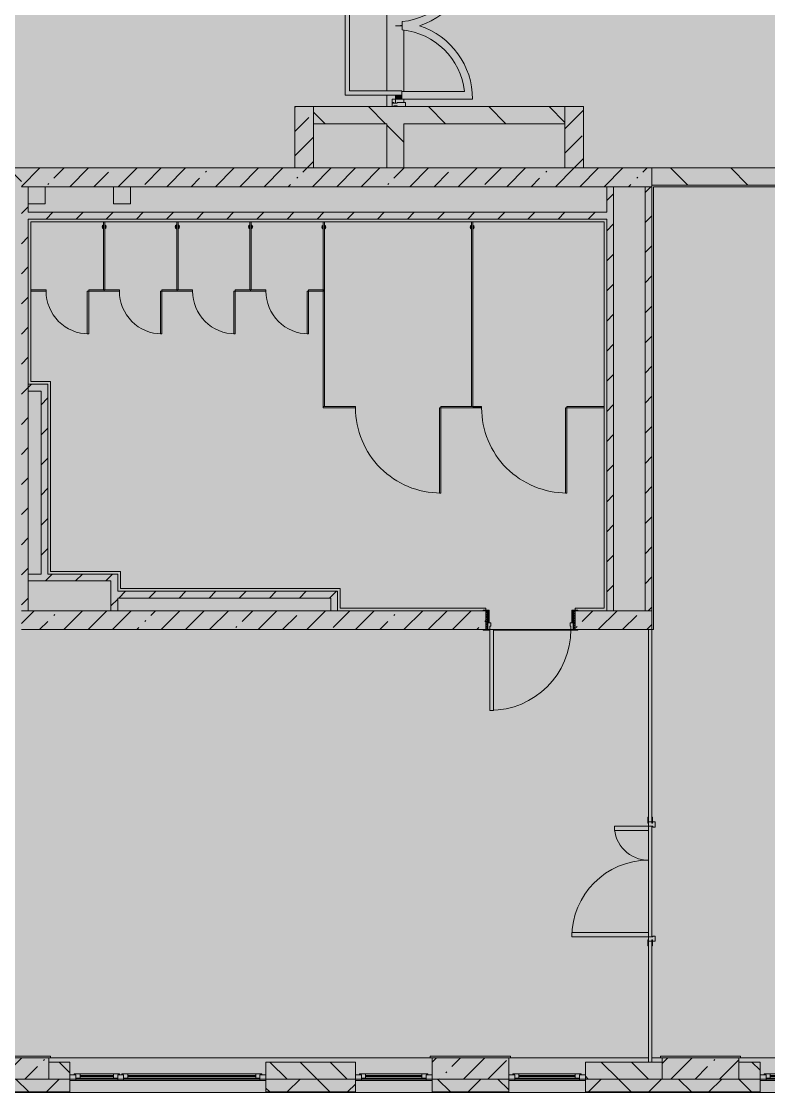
# Model space of a CAD drawing. Header units: millimetres. Extents: x 81382 to 274764, y -8553 to 29000.
# Drawn here: x 241964 to 250734, y -258 to 12321 of the extents above; entities that cross this region are included whole.
import ezdxf

# ---------------------------------------------------------------- set-up
doc = ezdxf.new("R2010")
doc.units = ezdxf.units.MM
doc.layers.add('A-DETL-GENF-3', color=7, linetype='Continuous', lineweight=9, true_color=0xc0c0c0, transparency=0.4)
for name, color, linetype, lineweight, true_color in [('A-DETL-GENF-5', 7, 'Continuous', 5, 0xe2e2e2), ('A-DETL-GENF-6', 7, 'Continuous', 5, 0xb7b7b7), ('A-DOOR-3', 7, 'Continuous', 5, 0xb7b7b7), ('A-DOOR-4', 7, 'Continuous', 5, 0xe2e2e2), ('A-DOOR-5', 7, 'Continuous', 5, 0xaaaaaa), ('A-DOOR-7', 7, 'Continuous', 5, 0x737373), ('A-DOOR-FRAM-2', 7, 'Continuous', 5, 0xe2e2e2), ('A-DOOR-FRAM-3', 7, 'Continuous', 5, 0xb7b7b7), ('A-DOOR-FRAM-4', 7, 'Continuous', 5, 0xaaaaaa), ('A-FLOR-1', 7, 'Continuous', 5, 0xb7b7b7), ('A-GENM-4', 7, 'Continuous', 5, 0x737373), ('A-GENM-5', 7, 'Continuous', 5, 0xe2ddcd), ('A-GLAZ-2', 7, 'Continuous', 5, 0x737373), ('A-GLAZ-CWMG-3', 7, 'Continuous', 5, 0x737373), ('A-WALL-3', 7, 'Continuous', 5, 0x737373), ('A-WALL-4', 7, 'Continuous', 9, 0x737373), ('I-WALL-3', 7, 'Continuous', 5, 0x737373), ('S-COLS-2', 7, 'Continuous', 5, 0x737373)]:
    doc.layers.add(name, color=color, linetype=linetype, lineweight=lineweight, true_color=true_color)
for name, color, linetype, lineweight in [('A-WALL-2', 7, 'Continuous', 5), ('I-WALL-2', 7, 'Continuous', 5), ('S-COLS-1', 7, 'Continuous', 5)]:
    doc.layers.add(name, color=color, linetype=linetype, lineweight=lineweight)
pattern_1 = [(45, (147753.76, 0), (-176.7767, 176.7767), [])]
pattern_2 = [(45, (147753.76, 0), (-285.1231, 285.1231), []), (45, (148038.9, 0), (-285.1231, 285.1231), [504.031, -100.806, 16.764, -84.042])]
pattern_3 = [(135, (147753.76, 0), (-353.5534, -353.5534), [])]

# ---------------------------------------------------------------- blocks, each defined once
blk = doc.blocks.new('BSC_Колонна _Прямоугольная - 250х900-23282983-3_9_3_птичка')
at = {"layer": 'S-COLS-1'}
h = blk.add_hatch(dxfattribs=at)
h.set_pattern_fill('FP_114', color=256, style=0, pattern_type=2)
h.set_pattern_definition([(45, (-99480, -25), (-285.1231, 285.1231), []), (45, (-99194.88, -25), (-285.1231, 285.1231), [504.031, -100.806, 16.764, -84.042])])
h.paths.add_polyline_path([(450, -125), (450, 125), (-450, 125), (-450, -125), (270, -125)])
at = {"layer": 'S-COLS-2'}
for p, q in [((450, 125), (-450, 125)), ((-450, 125), (-450, -125)), ((450, -125), (450, 125)), ((-450, -125), (450, -125))]:
    blk.add_line(p, q, dxfattribs=at)
blk = doc.blocks.new('110_Дверь_СКБ_1Ст_Внутренняя1 - Д-7а_л__950x2100h_Туалет-V232-3_9_3_птичка')
at = {"layer": 'A-DOOR-4'}
h = blk.add_hatch(color=256, dxfattribs=at)
h.paths.add_polyline_path([(487.5, 110), (487.5, 70), (477.5, 70), (477.5, 30), (512.5, 30), (512.5, 110)])
h.paths.add_polyline_path([(-462.5, 110), (-487.5, 110), (-487.5, 30), (-452.5, 30), (-452.5, 70), (-462.5, 70)])
at = {"layer": 'A-DOOR-5'}
h = blk.add_hatch(dxfattribs=at)
h.set_pattern_fill('FP_12', color=256, style=0, pattern_type=2)
h.set_pattern_definition([(135, (1776.41, 174.685), (-14.14214, -14.14214), []), (225, (1776.41, 174.685), (14.14214, -14.14214), [])])
h.paths.add_polyline_path([(537.5, 110), (512.5, 110), (512.5, -110), (537.5, -110)])
at = {"layer": 'A-DOOR-FRAM-2'}
for points in [[(447.5, 1060), (447.5, 110), (487.5, 110), (487.5, 1060)], [(-542.5, 118), (-542.5, 110), (-472.5, 110), (-472.5, 118)], [(-472.5, 30), (-487.5, 30), (-487.5, -110), (-472.5, -110)], [(567.5, 118), (497.5, 118), (497.5, 110), (567.5, 110)], [(512.5, 30), (497.5, 30), (497.5, -110), (512.5, -110)], [(-542.5, -110), (-542.5, -118), (-472.5, -118), (-472.5, -110)], [(567.5, -110), (497.5, -110), (497.5, -118), (567.5, -118)]]:
    blk.add_hatch(color=256, dxfattribs=at).paths.add_polyline_path(points)
at = {"layer": 'A-DOOR-FRAM-4'}
h = blk.add_hatch(dxfattribs=at)
h.set_pattern_fill('FP_13', color=256, style=0, pattern_type=2)
h.set_pattern_definition([(45, (-346.384, 174.685), (-14.1421, 14.1421), []), (135, (-346.384, 174.685), (-14.1421, -14.1421), [])])
h.paths.add_polyline_path([(-487.5, 110), (-512.5, 110), (-512.5, -110), (-487.5, -110)])
at = {"layer": 'A-DOOR-3'}
for p, q in [((487.5, 1060), (447.5, 1060)), ((447.5, 1060), (447.5, 110)), ((487.5, 110), (487.5, 1060)), ((447.5, 110), (487.5, 110))]:
    blk.add_line(p, q, dxfattribs=at)
blk.add_arc((487.5, 110), 950, 90, 180, dxfattribs=at)
at = {"layer": 'A-DOOR-FRAM-3'}
for p, q in [((-472.5, 118), (-542.5, 118)), ((-542.5, 118), (-542.5, 110)), ((-542.5, 110), (-472.5, 110)), ((-487.5, 110), (-512.5, 110)), ((-512.5, 110), (-512.5, -110)), ((-462.5, 110), (-487.5, 110)), ((-487.5, 110), (-487.5, 30)), ((-487.5, -110), (-487.5, 110)), ((-472.5, 110), (-487.5, 110)), ((-487.5, 110), (-487.5, 109)), ((-487.5, 109), (-472.5, 109)), ((-487.5, 30), (-452.5, 30)), ((-472.5, 30), (-487.5, 30)), ((-487.5, 30), (-487.5, -110)), ((-472.5, 110), (-472.5, 118)), ((-472.5, 109), (-472.5, 110)), ((-472.5, -110), (-472.5, 30)), ((-462.5, 70), (-462.5, 110)), ((-452.5, 70), (-462.5, 70)), ((-452.5, 30), (-452.5, 70)), ((487.5, 70), (477.5, 70)), ((477.5, 70), (477.5, 30)), ((477.5, 30), (512.5, 30)), ((487.5, 110), (487.5, 70)), ((512.5, 110), (487.5, 110)), ((567.5, 118), (497.5, 118)), ((497.5, 118), (497.5, 110)), ((512.5, 110), (497.5, 110)), ((497.5, 110), (497.5, 109)), ((497.5, 110), (567.5, 110)), ((497.5, 109), (512.5, 109)), ((512.5, 30), (497.5, 30)), ((497.5, 30), (497.5, -110)), ((512.5, 30), (512.5, 110)), ((537.5, 110), (512.5, 110)), ((512.5, 110), (512.5, -110)), ((512.5, 109), (512.5, 110)), ((512.5, -110), (512.5, 30)), ((537.5, -110), (537.5, 110)), ((567.5, 110), (567.5, 118)), ((-472.5, -110), (-542.5, -110)), ((-542.5, -110), (-542.5, -118)), ((-542.5, -118), (-472.5, -118)), ((-512.5, -110), (-487.5, -110)), ((-487.5, -110), (-472.5, -110)), ((-472.5, -118), (-472.5, -110)), ((497.5, -110), (512.5, -110)), ((567.5, -110), (497.5, -110)), ((497.5, -110), (497.5, -118)), ((497.5, -118), (567.5, -118)), ((512.5, -110), (537.5, -110)), ((567.5, -118), (567.5, -110))]:
    blk.add_line(p, q, dxfattribs=at)
blk = doc.blocks.new('BSC_Колонна _Прямоугольная - 250х900-V234-3_9_3_птичка')
at = {"layer": 'S-COLS-1'}
h = blk.add_hatch(dxfattribs=at)
h.set_pattern_fill('FP_116', color=256, style=0, pattern_type=2)
h.set_pattern_definition([(45, (-94080, -25), (-285.1231, 285.1231), []), (45, (-93794.88, -25), (-285.1231, 285.1231), [504.031, -100.806, 16.764, -84.042])])
h.paths.add_polyline_path([(450, -125), (450, 125), (-450, 125), (-450, -125), (77, -125)])
at = {"layer": 'S-COLS-2'}
for p, q in [((450, 125), (-450, 125)), ((-450, 125), (-450, -125)), ((450, -125), (450, 125)), ((-450, -125), (450, -125))]:
    blk.add_line(p, q, dxfattribs=at)
blk = doc.blocks.new('BSC_Колонна _Прямоугольная - 250х900-V235-3_9_3_птичка')
at = {"layer": 'S-COLS-1'}
h = blk.add_hatch(dxfattribs=at)
h.set_pattern_fill('FP_117', color=256, style=0, pattern_type=2)
h.set_pattern_definition([(45, (-102180, -25), (-285.1231, 285.1231), []), (45, (-101894.88, -25), (-285.1231, 285.1231), [504.031, -100.806, 16.764, -84.042])])
h.paths.add_polyline_path([(450, -125), (450, 125), (-450, 125), (-450, -125), (367, -125)])
at = {"layer": 'S-COLS-2'}
for p, q in [((450, 125), (-450, 125)), ((-450, 125), (-450, -125)), ((450, -125), (450, 125)), ((-450, -125), (450, -125))]:
    blk.add_line(p, q, dxfattribs=at)
blk = doc.blocks.new('120_Окно_СКБ_2Ст_Фрамуга сверху - 120_Окно_СКБ_2Ст_2300х2500_h_ ДОО-19727959-3_9_3_птичка')
at = {"layer": 'A-GLAZ-2'}
for p, q in [((-1150, -127), (-1150, -57)), ((-1150, -57), (-1080, -57)), ((1150, -57), (-1150, -57)), ((-1080, -57), (-1080, -127)), ((-1080, -57), (1080, -57)), ((520, -87), (-1080, -87)), ((-1080, -87), (-1080, -127)), ((-1030, -137), (-1030, -87)), ((-1030, -107), (470, -107)), ((470, -117), (-1030, -117)), ((470, -137), (470, -87)), ((520, -127), (520, -57)), ((520, -57), (590, -57)), ((520, -127), (520, -87)), ((590, -57), (590, -127)), ((1080, -87), (590, -87)), ((590, -87), (590, -127)), ((640, -137), (640, -87)), ((640, -107), (1030, -107)), ((1030, -117), (640, -117)), ((1030, -137), (1030, -87)), ((1080, -127), (1080, -57)), ((1080, -57), (1150, -57)), ((1080, -127), (1080, -87)), ((1150, -57), (1150, -127)), ((-1080, -127), (-1150, -127)), ((-1150, -127), (-1100, -127)), ((-1080, -127), (-1100, -127)), ((-1100, -127), (-1100, -137)), ((-1100, -137), (540, -137)), ((540, -137), (-1100, -137)), ((590, -127), (520, -127)), ((540, -127), (520, -127)), ((540, -127), (570, -127)), ((540, -127), (570, -127)), ((540, -137), (540, -127)), ((590, -127), (570, -127)), ((570, -127), (570, -137)), ((570, -137), (1100, -137)), ((1100, -137), (570, -137)), ((1150, -127), (1080, -127)), ((1100, -127), (1080, -127)), ((1100, -127), (1150, -127)), ((1100, -137), (1100, -127))]:
    blk.add_line(p, q, dxfattribs=at)
blk = doc.blocks.new('120_Окно_СКБ_1Ст - 120_Окно_СКБ_1Ст 900х2500_h_ с форточкой-V237-3_9_3_птичка')
at = {"layer": 'A-GLAZ-2'}
for p, q in [((-450, -127), (-450, -57)), ((-450, -57), (-380, -57)), ((450, -57), (-450, -57)), ((-380, -57), (-380, -127)), ((380, -87), (-380, -87)), ((-380, -87), (-380, -127)), ((-330, -137), (-330, -87)), ((-330, -107), (330, -107)), ((330, -117), (-330, -117)), ((330, -137), (330, -87)), ((380, -127), (380, -57)), ((380, -57), (450, -57)), ((380, -127), (380, -87)), ((450, -57), (450, -127)), ((-380, -127), (-450, -127)), ((-450, -127), (-400, -127)), ((-380, -127), (-400, -127)), ((-400, -127), (-400, -137)), ((-400, -137), (400, -137)), ((400, -137), (-400, -137)), ((450, -127), (380, -127)), ((400, -127), (380, -127)), ((400, -127), (450, -127)), ((400, -137), (400, -127))]:
    blk.add_line(p, q, dxfattribs=at)
blk = doc.blocks.new('120_Окно_СКБ_1Ст - 120_Окно_СКБ_1Ст 900х2500_h_ с форточкой-22876038-3_9_3_птичка')
at = {"layer": 'A-GLAZ-2'}
for p, q in [((-450, -127), (-450, -57)), ((-450, -57), (-380, -57)), ((450, -57), (-450, -57)), ((-380, -57), (-380, -127)), ((380, -87), (-380, -87)), ((-380, -87), (-380, -127)), ((-330, -137), (-330, -87)), ((-330, -107), (330, -107)), ((330, -117), (-330, -117)), ((330, -137), (330, -87)), ((380, -127), (380, -57)), ((380, -57), (450, -57)), ((380, -127), (380, -87)), ((450, -57), (450, -127)), ((-380, -127), (-450, -127)), ((-450, -127), (-400, -127)), ((-380, -127), (-400, -127)), ((-400, -127), (-400, -137)), ((-400, -137), (400, -137)), ((400, -137), (-400, -137)), ((450, -127), (380, -127)), ((400, -127), (380, -127)), ((400, -127), (450, -127)), ((400, -137), (400, -127))]:
    blk.add_line(p, q, dxfattribs=at)
blk = doc.blocks.new('131_Сантехническая перегородка 7 - СП-1-V342-3_9_3_птичка')
at = {"layer": 'A-GENM-5'}
blk.add_hatch(color=256, dxfattribs=at).paths.add_polyline_path([(2166, 8), (-4, 8), (-4, -8), (2166, -8)])
at = {"layer": 'A-GENM-4'}
for p, q in [((2166, 8), (-4, 8)), ((-4, 8), (-4, -8)), ((2166, -8), (2166, 8)), ((-4, -8), (2166, -8))]:
    blk.add_line(p, q, dxfattribs=at)
at = {"layer": 'A-GENM-4', "flags": 128}
for points in [[(71, 8), (71, 9), (71, 9), (70, 9), (70, 10), (70, 10), (69, 11), (69, 11), (68, 12), (68, 12), (67, 12), (67, 13), (66, 13), (66, 13), (65, 14), (65, 14), (64, 14), (64, 14), (63, 14), (62, 15), (62, 15), (61, 15), (61, 15), (60, 15), (59, 15), (59, 15), (58, 15), (58, 15), (57, 15), (56, 15), (56, 15), (55, 15), (55, 15), (54, 14), (54, 14), (53, 14), (52, 14), (52, 13), (51, 13), (51, 13), (50, 13), (50, 12), (49, 12), (49, 11), (48, 11), (48, 11), (48, 10), (47, 10), (47, 9), (46, 9), (46, 8), (46, 8)], [(46, -8), (46, -9), (47, -9), (47, -9), (47, -10), (48, -10), (48, -11), (49, -11), (49, -12), (50, -12), (50, -12), (51, -13), (51, -13), (52, -13), (52, -14), (53, -14), (53, -14), (54, -14), (54, -14), (55, -15), (56, -15), (56, -15), (57, -15), (57, -15), (58, -15), (59, -15), (59, -15), (60, -15), (60, -15), (61, -15), (62, -15), (62, -15), (63, -15), (63, -14), (64, -14), (64, -14), (65, -14), (66, -13), (66, -13), (67, -13), (67, -13), (68, -12), (68, -12), (69, -11), (69, -11), (69, -11), (70, -10), (70, -10), (71, -9), (71, -9), (71, -8), (71, -8)]]:
    blk.add_lwpolyline(points, dxfattribs=at)
at = {"layer": 'A-GENM-4'}
for radius, start, end in [(24.6, 19.9113, 160.0887), (17.6, 45, 135), (17.6, 45, 135), (15.1, 45, 135), (24.6, 199.9113, 340.0887), (17.6, 225, 315), (17.6, 225, 315), (15.1, 225, 315)]:
    blk.add_arc((59, 0), radius, start, end, dxfattribs=at)
blk = doc.blocks.new('131_Сантехническая перегородка 6 - СП-1-V343-3_9_3_птичка')
at = {"layer": 'A-GENM-5'}
blk.add_hatch(color=256, dxfattribs=at).paths.add_polyline_path([(800, 8), (0, 8), (0, -8), (800, -8)])
at = {"layer": 'A-GENM-4'}
for p, q in [((800, 8), (0, 8)), ((0, 8), (0, -8)), ((800, -8), (800, 8)), ((0, -8), (800, -8))]:
    blk.add_line(p, q, dxfattribs=at)
at = {"layer": 'A-GENM-4', "flags": 128}
for points in [[(71, 8), (71, 9), (71, 9), (70, 9), (70, 10), (70, 10), (69, 11), (69, 11), (68, 12), (68, 12), (67, 12), (67, 13), (66, 13), (66, 13), (65, 14), (65, 14), (64, 14), (64, 14), (63, 14), (62, 15), (62, 15), (61, 15), (61, 15), (60, 15), (59, 15), (59, 15), (58, 15), (58, 15), (57, 15), (56, 15), (56, 15), (55, 15), (55, 15), (54, 14), (54, 14), (53, 14), (52, 14), (52, 13), (51, 13), (51, 13), (50, 13), (50, 12), (49, 12), (49, 11), (48, 11), (48, 11), (48, 10), (47, 10), (47, 9), (46, 9), (46, 8), (46, 8)], [(46, -8), (46, -9), (47, -9), (47, -9), (47, -10), (48, -10), (48, -11), (49, -11), (49, -12), (50, -12), (50, -12), (51, -13), (51, -13), (52, -13), (52, -14), (53, -14), (53, -14), (54, -14), (54, -14), (55, -15), (56, -15), (56, -15), (57, -15), (57, -15), (58, -15), (59, -15), (59, -15), (60, -15), (60, -15), (61, -15), (62, -15), (62, -15), (63, -15), (63, -14), (64, -14), (64, -14), (65, -14), (66, -13), (66, -13), (67, -13), (67, -13), (68, -12), (68, -12), (69, -11), (69, -11), (69, -11), (70, -10), (70, -10), (71, -9), (71, -9), (71, -8), (71, -8)]]:
    blk.add_lwpolyline(points, dxfattribs=at)
at = {"layer": 'A-GENM-4'}
for radius, start, end in [(24.6, 19.9113, 160.0887), (17.6, 45, 135), (17.6, 45, 135), (15.1, 45, 135), (24.6, 199.9113, 340.0887), (17.6, 225, 315), (17.6, 225, 315), (15.1, 225, 315)]:
    blk.add_arc((59, 0), radius, start, end, dxfattribs=at)
blk = doc.blocks.new('131_Сантехническая перегородка_Дверь МГН - СД-1-V344-3_9_3_птичка')
at = {"layer": 'A-GENM-5'}
for points in [[(-370, 8), (-370, -8), (10, -8), (10, 8)], [(1010, 8), (1010, -8), (1390, -8), (1390, 8), (1256, 8)]]:
    blk.add_hatch(color=256, dxfattribs=at).paths.add_polyline_path(points)
at = {"layer": 'A-DOOR-7'}
for p, q in [((10, 1008), (26, 1008)), ((10, 8), (10, 1008)), ((26, 8), (26, 1008)), ((10, 8), (26, 8))]:
    blk.add_line(p, q, dxfattribs=at)
blk.add_arc((10, 8), 1000, 360, 90, dxfattribs=at)
at = {"layer": 'A-GENM-4'}
for p, q in [((10, 8), (-370, 8)), ((-370, 8), (-370, -8)), ((10, -8), (10, 8)), ((1390, 8), (1010, 8)), ((1010, 8), (1010, -8)), ((1390, -8), (1390, 8)), ((-370, -8), (10, -8)), ((1010, -8), (1390, -8))]:
    blk.add_line(p, q, dxfattribs=at)
blk = doc.blocks.new('131_Сантехническая перегородка_Дверь 5 - СД-1-V345-3_9_3_птичка')
at = {"layer": 'A-GENM-5'}
for points in [[(70, 8), (70, -8), (250, -8), (250, 8)], [(750, 8), (750, -8), (930, -8), (930, 8)]]:
    blk.add_hatch(color=256, dxfattribs=at).paths.add_polyline_path(points)
at = {"layer": 'A-DOOR-7'}
for p, q in [((266, 508), (250, 508)), ((250, 8), (250, 508)), ((266, 8), (266, 508)), ((266, 8), (250, 8))]:
    blk.add_line(p, q, dxfattribs=at)
blk.add_arc((250, 8), 500, 360, 90, dxfattribs=at)
at = {"layer": 'A-GENM-4'}
for p, q in [((250, 8), (70, 8)), ((70, 8), (70, -8)), ((250, -8), (250, 8)), ((930, 8), (750, 8)), ((750, 8), (750, -8)), ((930, -8), (930, 8)), ((70, -8), (250, -8)), ((750, -8), (930, -8))]:
    blk.add_line(p, q, dxfattribs=at)
blk = doc.blocks.new('131_Сантехническая перегородка_Дверь МГН 2 - СД-1-V346-3_9_3_птичка')
at = {"layer": 'A-GENM-5'}
for points in [[(-430, 8), (-430, -8), (10, -8), (10, 8)], [(1010, 8), (1010, -8), (1110, -8), (1110, 8)]]:
    blk.add_hatch(color=256, dxfattribs=at).paths.add_polyline_path(points)
at = {"layer": 'A-DOOR-7'}
for p, q in [((10, 1008), (26, 1008)), ((10, 8), (10, 1008)), ((26, 8), (26, 1008)), ((10, 8), (26, 8))]:
    blk.add_line(p, q, dxfattribs=at)
blk.add_arc((10, 8), 1000, 360, 90, dxfattribs=at)
at = {"layer": 'A-GENM-4'}
for p, q in [((10, 8), (-430, 8)), ((-430, 8), (-430, -8)), ((10, -8), (10, 8)), ((1110, 8), (1010, 8)), ((1010, 8), (1010, -8)), ((1110, -8), (1110, 8)), ((-430, -8), (10, -8)), ((1010, -8), (1110, -8))]:
    blk.add_line(p, q, dxfattribs=at)
blk = doc.blocks.new('Дверь_Витражная_остекление_ - ВВ-7 остекление-32356329-3_9_3_птичка')
at = {"layer": 'A-DETL-GENF-5'}
blk.add_hatch(color=256, dxfattribs=at).paths.add_polyline_path([(-860, -20), (-860, -96), (-815, -96), (-815, -20)])
h = blk.add_hatch(color=256, dxfattribs=at)
h.paths.add_polyline_path([(865, -100), (900, -100), (900, -40), (910, -40), (910, -20), (865, -20), (865, -40)])
h.paths.add_polyline_path([(900, -880), (910, -880), (910, -140), (900, -140), (900, -833)])
at = {"layer": 'A-DETL-GENF-6'}
for p, q in [((-815, -20), (-860, -20)), ((-860, -96), (-860, -20)), ((-815, -20), (-860, -20)), ((-860, -20), (-860, -96)), ((865, -100), (865, -20)), ((865, -20), (865, -100)), ((910, -880), (910, -140)), ((910, -880), (910, -140)), ((910, -800), (900, -800)), ((910, -880), (900, -880)), ((900, -880), (910, -880))]:
    blk.add_line(p, q, dxfattribs=at)
at = {"layer": 'A-DOOR-3'}
for p, q in [((-910, 20), (-860, 20)), ((-910, -20), (-910, 20)), ((-860, 20), (-860, -20)), ((860, 20), (910, 20)), ((860, -20), (860, 20)), ((910, 20), (910, -20)), ((-860, -20), (-910, -20)), ((-860, -96), (-860, -20)), ((910, -20), (860, -20))]:
    blk.add_line(p, q, dxfattribs=at)
for centre, start, end in [((-860, -20), 354.5815, 0), ((860, -20), 180, 185.4185)]:
    blk.add_arc(centre, 860, start, end, dxfattribs=at)
blk = doc.blocks.new('Прямоугольный импост - Импост структурный с накладкой - 160мм Темный-32310142-3_9_3_птичка')
at = {"layer": 'A-GLAZ-CWMG-3'}
for p, q in [((-50, 0), (-50, 17)), ((-50, 17), (0, 17)), ((-40, 0), (-50, 0)), ((-40, -40), (-40, 0)), ((0, 0), (-10, 0)), ((-10, 0), (-10, -40)), ((0, 17), (0, 0)), ((-50, -140), (-50, -40)), ((-50, -40), (-40, -40)), ((-10, -40), (0, -40)), ((0, -40), (0, -140)), ((0, -140), (-50, -140))]:
    blk.add_line(p, q, dxfattribs=at)
blk = doc.blocks.new('110_Дверь_СКБ_2Ст - Д-5_п__в составе перегородки _не входит в спец__-V356-3_9_3_птичка')
at = {"layer": 'A-DOOR-4'}
h = blk.add_hatch(color=256, dxfattribs=at)
h.paths.add_polyline_path([(712, -20), (712, 60), (652, 60), (652, 30), (662, 25), (662, -20)])
h.paths.add_polyline_path([(-628, 30), (-628, 60), (-688, 60), (-688, -20), (-638, -20), (-638, 30)])
for points in [[(-588, -420), (-588, -20), (-638, -20), (-638, -420)], [(662, -20), (612, -20), (612, -920), (662, -920)]]:
    blk.add_hatch(color=256, dxfattribs=at).paths.add_polyline_path(points)
at = {"layer": 'A-DOOR-FRAM-2'}
for points in [[(-673, 28), (-743, 25), (-743, 20), (-673, 25)], [(767, 28), (697, 25), (697, 20), (767, 25)], [(-673, -20), (-743, -20), (-743, -28), (-673, -28)], [(767, -20), (697, -20), (697, -28), (767, -28)]]:
    blk.add_hatch(color=256, dxfattribs=at).paths.add_polyline_path(points)
at = {"layer": 'A-DOOR-3'}
for p, q in [((-638, -20), (-588, -20)), ((-638, -420), (-638, -20)), ((-588, -20), (-588, -420)), ((612, -20), (662, -20)), ((612, -920), (612, -20)), ((662, -20), (662, -920)), ((-588, -420), (-638, -420)), ((662, -920), (612, -920))]:
    blk.add_line(p, q, dxfattribs=at)
for centre, radius, start, end in [((-638, -20), 400, 270, 0), ((662, -20), 900, 180, 270)]:
    blk.add_arc(centre, radius, start, end, dxfattribs=at)
at = {"layer": 'A-DOOR-FRAM-3'}
for p, q in [((-743, 28), (-673, 28)), ((-743, 20), (-743, 28)), ((-673, 20), (-743, 20)), ((-688, 60), (-628, 60)), ((-688, -20), (-688, 60)), ((-688, 20), (-673, 20)), ((-688, 19), (-688, 20)), ((-673, 19), (-688, 19)), ((-673, 28), (-673, 20)), ((-673, 20), (-673, 19)), ((-638, 30), (-638, -20)), ((-628, 30), (-638, 30)), ((-628, 60), (-628, 30)), ((652, 60), (712, 60)), ((652, 30), (652, 60)), ((662, 30), (652, 30)), ((662, -20), (662, 30)), ((697, 20), (697, 28)), ((697, 28), (767, 28)), ((697, 19), (697, 20)), ((697, 20), (712, 20)), ((767, 20), (697, 20)), ((712, 19), (697, 19)), ((712, 60), (712, -20)), ((712, 20), (712, 19)), ((767, 28), (767, 20)), ((-743, -20), (-673, -20)), ((-743, -28), (-743, -20)), ((-673, -28), (-743, -28)), ((-638, -20), (-688, -20)), ((-673, -20), (-673, -28)), ((712, -20), (662, -20)), ((697, -28), (697, -20)), ((697, -20), (767, -20)), ((767, -28), (697, -28)), ((767, -20), (767, -28))]:
    blk.add_line(p, q, dxfattribs=at)

msp = doc.modelspace()

# ---------------------------------------------------------------- hatches: boundary and pattern name
at = {"layer": 'A-DETL-GENF-3'}
msp.add_hatch(color=256, dxfattribs=at).paths.add_polyline_path([(272986.8, -258), (272986.8, 21479), (241086.8, 21479), (241086.8, 27379), (232323.8, 27379), (232323.8, 10208.3), (236963.8, 10208.3), (236963.8, -258), (271741.3, -258)])
at = {"layer": 'A-WALL-2'}
h = msp.add_hatch(dxfattribs=at)
h.set_pattern_fill('FP_91', color=256, style=0, pattern_type=2)
h.set_pattern_definition([(135, (147753.76, 0), (-176.7767, -176.7767), [])])
h.paths.add_polyline_path([(269183.8, -100), (269183.8, 100), (268883.8, 100), (268883.8, -100), (268944.7, -100)])
h.paths.add_polyline_path([(258483.8, -100), (259383.8, -100), (259383.8, 100), (258483.8, 100)])
h.paths.add_polyline_path([(261183.8, -100), (261433.8, -100), (261433.8, 100), (261183.8, 100)])
h.paths.add_polyline_path([(267083.8, -100), (267080.3, 100), (266583.8, 100), (266583.8, -100), (267080.3, -100)])
h.paths.add_polyline_path([(256683.8, -100), (257583.8, -100), (257583.8, 100), (256683.8, 100)])
h.paths.add_polyline_path([(263733.8, -100), (264783.8, -100), (264783.8, 100), (263733.8, 100)])
h.paths.add_polyline_path([(242376.9, -100), (242533.8, -100), (242533.8, 100), (242283.8, 100), (242283.8, -100)])
h.paths.add_polyline_path([(248583.8, -100), (249483.8, -100), (249483.8, 100), (248583.8, 100)])
h.paths.add_polyline_path([(245883.8, -100), (245883.8, 100), (244833.8, 100), (244833.8, -100), (245639.6, -100)])
h.paths.add_polyline_path([(250633.8, -100), (250633.8, 100), (250383.8, 100), (250383.8, -100)])
h.paths.add_polyline_path([(252933.8, -100), (253983.8, -100), (253983.8, 100), (252933.8, 100)])
h.paths.add_polyline_path([(240046.4, -100), (240483.8, -100), (240483.8, 100), (239683.8, 100), (239683.8, -100)])
h = msp.add_hatch(dxfattribs=at)
h.set_pattern_fill('FP_93', color=256, style=0, pattern_type=2)
h.set_pattern_definition([(45, (147753.76, 0), (-353.5534, 353.5534), []), (135, (147753.76, 0), (-353.5534, -353.5534), [])])
h.paths.add_polyline_path([(267983.8, -250), (269183.8, -250), (269183.8, -100), (267983.8, -100)])
h.paths.add_polyline_path([(271741.3, -250), (272833.8, -250), (272833.8, -100), (271483.8, -100), (271483.8, -250)])
h.paths.add_polyline_path([(254961.7, -250), (255783.8, -250), (255783.8, -100), (254883.8, -100), (254883.8, -250)])
h.paths.add_polyline_path([(259383.8, -250), (259383.8, -100), (258483.8, -100), (258483.8, -250), (258690.5, -250)])
h.paths.add_polyline_path([(260554.9, -250), (261433.8, -250), (261433.8, -100), (260283.8, -100), (260283.8, -250)])
h.paths.add_polyline_path([(257583.8, -250), (257583.8, -100), (256683.8, -100), (256683.8, -250), (257292.2, -250)])
h.paths.add_polyline_path([(263733.8, -250), (264783.8, -250), (264783.8, -100), (263733.8, -100)])
h.paths.add_polyline_path([(267083.8, -250), (267080.3, -100), (265683.8, -100), (265683.8, -250), (267080.3, -250)])
h.paths.add_polyline_path([(246783.8, -250), (247683.8, -250), (247683.8, -100), (246783.8, -100)])
h.paths.add_polyline_path([(253983.8, -250), (253983.8, -100), (252933.8, -100), (252933.8, -250), (253097.3, -250)])
h.paths.add_polyline_path([(245639.6, -250), (245883.8, -250), (245883.8, -100), (244833.8, -100), (244833.8, -250)])
h.paths.add_polyline_path([(250633.8, -250), (250633.8, -100), (248583.8, -100), (248583.8, -250), (250300.7, -250)])
h.paths.add_polyline_path([(241910.8, -250), (242533.8, -250), (242533.8, -100), (241383.8, -100), (241383.8, -250)])
h.paths.add_polyline_path([(240483.8, -250), (240483.8, -100), (239683.8, -100), (239683.8, -250), (240046.4, -250)])
h.paths.add_polyline_path([(238648.1, -250), (238783.8, -250), (238783.8, -100), (236963.8, -100), (236963.8, -250), (238182, -250)])
at = {"layer": 'I-WALL-2'}
h = msp.add_hatch(dxfattribs=at)
h.set_pattern_fill('FP_92', color=256, style=0, pattern_type=2)
h.set_pattern_definition(pattern_3)
h.paths.add_polyline_path([(246253.8, 10600), (246453.8, 10600), (246453.8, 11320), (246253.8, 11320), (246253.8, 11120)])
h.paths.add_polyline_path([(246253.8, 13220), (246453.8, 13220), (246453.8, 13400), (246253.8, 13400)])
h = msp.add_hatch(dxfattribs=at)
h.set_pattern_fill('FP_89', color=256, style=0, pattern_type=2)
h.set_pattern_definition(pattern_2)
h.paths.add_polyline_path([(245392.8, 10600), (245392.8, 11320), (245172.8, 11320), (245172.8, 10600)])
h = msp.add_hatch(dxfattribs=at)
h.set_pattern_fill('FP_92', color=256, style=0, pattern_type=2)
h.set_pattern_definition(pattern_3)
h.paths.add_polyline_path([(246253.8, 11120), (246253.8, 11320), (245392.8, 11320), (245392.8, 11120), (245639.6, 11120)])
h = msp.add_hatch(dxfattribs=at)
h.set_pattern_fill('FP_92', color=256, style=0, pattern_type=2)
h.set_pattern_definition(pattern_3)
h.paths.add_polyline_path([(248342.8, 11120), (248342.8, 11320), (246453.8, 11320), (246453.8, 11120), (247504, 11120)])
h = msp.add_hatch(dxfattribs=at)
h.set_pattern_fill('FP_89', color=256, style=0, pattern_type=2)
h.set_pattern_definition(pattern_2)
h.paths.add_polyline_path([(248562.8, 10600), (248562.8, 11320), (248342.8, 11320), (248342.8, 10600)])
h = msp.add_hatch(dxfattribs=at)
h.set_pattern_fill('FP_92', color=256, style=0, pattern_type=2)
h.set_pattern_definition(pattern_3)
h.paths.add_polyline_path([(249363.8, 10400), (251398.8, 10400), (251398.8, 10600), (249363.8, 10600)])
h.paths.add_polyline_path([(253097.3, 10400), (254883.8, 10400), (254883.8, 10600), (252848.8, 10600), (252848.8, 10400), (252878.8, 10400)])
h.paths.add_polyline_path([(237683.8, 10400), (237738.8, 10400), (237738.8, 10600), (237363.8, 10600), (237363.8, 10400), (237538.8, 10400)])
h.paths.add_polyline_path([(239193.8, 10400), (240263.8, 10400), (240263.8, 10600), (239138.8, 10600), (239138.8, 10400)])
h.paths.add_polyline_path([(241910.8, 10400), (241963.8, 10400), (241963.8, 10600), (241213.8, 10600), (241213.8, 10400), (241243.8, 10400)])
h = msp.add_hatch(dxfattribs=at)
h.set_pattern_fill('FP_89', color=256, style=0, pattern_type=2)
h.set_pattern_definition(pattern_2)
h.paths.add_polyline_path([(249363.8, 10380), (249363.8, 10600), (241963.8, 10600), (241963.8, 10380), (247504, 10380)])
h = msp.add_hatch(dxfattribs=at)
h.set_pattern_fill('FP_94', color=256, style=0, pattern_type=2)
h.set_pattern_definition(pattern_1)
h.paths.add_polyline_path([(242043.8, 5400), (242043.8, 10380), (241963.8, 10380), (241963.8, 5400)])
h = msp.add_hatch(dxfattribs=at)
h.set_pattern_fill('FP_94', color=256, style=0, pattern_type=2)
h.set_pattern_definition(pattern_1)
h.paths.add_polyline_path([(248833.8, 5400), (248913.8, 5400), (248913.8, 10380), (248833.8, 10380), (248833.8, 6593.4)])
h = msp.add_hatch(dxfattribs=at)
h.set_pattern_fill('FP_94', color=256, style=0, pattern_type=2)
h.set_pattern_definition(pattern_1)
h.paths.add_polyline_path([(249283.8, 5400), (249363.8, 5400), (249363.8, 10380), (249283.8, 10380), (249283.8, 6593.4)])
h = msp.add_hatch(dxfattribs=at)
h.set_pattern_fill('FP_94', color=256, style=0, pattern_type=2)
h.set_pattern_definition(pattern_1)
h.paths.add_polyline_path([(248833.8, 10000), (248833.8, 10080), (242043.8, 10080), (242043.8, 10000), (247504, 10000)])
h = msp.add_hatch(dxfattribs=at)
h.set_pattern_fill('FP_94', color=256, style=0, pattern_type=2)
h.set_pattern_definition(pattern_1)
h.paths.add_polyline_path([(242193.8, 7980), (242273.8, 7980), (242273.8, 8060), (242043.8, 8060), (242043.8, 7980)])
h = msp.add_hatch(dxfattribs=at)
h.set_pattern_fill('FP_94', color=256, style=0, pattern_type=2)
h.set_pattern_definition(pattern_1)
h.paths.add_polyline_path([(242273.8, 5830), (242273.8, 7980), (242193.8, 7980), (242193.8, 5830)])
h = msp.add_hatch(dxfattribs=at)
h.set_pattern_fill('FP_94', color=256, style=0, pattern_type=2)
h.set_pattern_definition(pattern_1)
h.paths.add_polyline_path([(241910.8, 6620), (241963.8, 6620), (241963.8, 6700), (241163.8, 6700), (241163.8, 6620), (241193.8, 6620)])
h.paths.add_polyline_path([(240046.4, 6620), (240213.8, 6620), (240213.8, 6700), (239783.8, 6700), (239783.8, 6620)])
h = msp.add_hatch(dxfattribs=at)
h.set_pattern_fill('FP_94', color=256, style=0, pattern_type=2)
h.set_pattern_definition(pattern_1)
h.paths.add_polyline_path([(243013.8, 5750), (243013.8, 5830), (242043.8, 5830), (242043.8, 5750)])
h = msp.add_hatch(dxfattribs=at)
h.set_pattern_fill('FP_94', color=256, style=0, pattern_type=2)
h.set_pattern_definition(pattern_1)
h.paths.add_polyline_path([(243013.8, 5400), (243093.8, 5400), (243093.8, 5830), (243013.8, 5830), (243013.8, 5750)])
h = msp.add_hatch(dxfattribs=at)
h.set_pattern_fill('FP_94', color=256, style=0, pattern_type=2)
h.set_pattern_definition(pattern_1)
h.paths.add_polyline_path([(245593.8, 5550), (245593.8, 5630), (243093.8, 5630), (243093.8, 5550), (243775.2, 5550)])
h = msp.add_hatch(dxfattribs=at)
h.set_pattern_fill('FP_94', color=256, style=0, pattern_type=2)
h.set_pattern_definition(pattern_1)
h.paths.add_polyline_path([(245639.6, 5400), (245673.8, 5400), (245673.8, 5630), (245593.8, 5630), (245593.8, 5400)])
h = msp.add_hatch(dxfattribs=at)
h.set_pattern_fill('FP_89', color=256, style=0, pattern_type=2)
h.set_pattern_definition(pattern_2)
h.paths.add_polyline_path([(249363.8, 5180), (249363.8, 5400), (248463.8, 5400), (248463.8, 5180), (249323.8, 5180)])
h.paths.add_polyline_path([(245639.6, 5180), (247413.8, 5180), (247413.8, 5400), (241963.8, 5400), (241963.8, 5180), (243775.2, 5180)])

# ---------------------------------------------------------------- linework, layer by layer
at = {"layer": 'A-FLOR-1'}
for p, q in [((245763.8, 13130), (245763.8, 11455)), ((245813.8, 11505), (245813.8, 13080)), ((246433.8, 12318.9), (246433.8, 12221.1)), ((245763.8, 11455), (246429.8, 11455)), ((246429.8, 11505), (245813.8, 11505)), ((246429.8, 11410), (246429.8, 11505)), ((247163.8, 11500), (246429.8, 11500)), ((246429.8, 11410), (247258.8, 11410)), ((242243.8, 10380), (242243.8, 10180)), ((243043.8, 10180), (243043.8, 10380)), ((243243.8, 10380), (243243.8, 10180)), ((251398.8, 10380), (249384.8, 10380)), ((249384.8, 10380), (249384.8, 5180)), ((242243.8, 10180), (242043.8, 10180)), ((243243.8, 10180), (243043.8, 10180)), ((245505.3, 9969), (242074.8, 9969)), ((242074.8, 9969), (242074.8, 9168)), ((247245.8, 9969), (245521.3, 9969)), ((248802.8, 9969), (247261.8, 9969)), ((248802.8, 7799), (248802.8, 9969)), ((242074.8, 9152), (242074.8, 8091)), ((242074.8, 8091), (242304.8, 8091)), ((242304.8, 8091), (242304.8, 5861)), ((248802.8, 5431), (248802.8, 7783)), ((242304.8, 5861), (243124.8, 5861)), ((243124.8, 5861), (243124.8, 5661)), ((243124.8, 5661), (245704.8, 5661)), ((245704.8, 5661), (245704.8, 5431)), ((245704.8, 5431), (247414.8, 5431)), ((247414.8, 5431), (247414.8, 5408)), ((248464.8, 5408), (248464.8, 5431)), ((248464.8, 5431), (248802.8, 5431)), ((247414.8, 5171), (247463.8, 5171)), ((248413.8, 5180), (247504, 5180)), ((247504, 5171), (248464.8, 5171)), ((249384.8, 5180), (249368.4, 5180)), ((241363.3, 170), (242303.3, 170)), ((242303.3, 170), (242303.3, 150)), ((246763.3, 150), (246763.3, 170)), ((246763.3, 170), (247703.3, 170)), ((247703.3, 170), (247703.3, 150)), ((249463.8, 150), (249463.8, 170)), ((249463.8, 170), (250403.8, 170)), ((250403.8, 170), (250403.8, 150))]:
    msp.add_line(p, q, dxfattribs=at)
for centre, radius, start, end in [((246353.8, 13130), 905, 288.14412, 2.53324), ((246353.8, 13130), 815, 275.6332, 356.48271), ((246353.8, 11410), 815, 6.34007, 84.3668), ((246353.8, 11410), 905, 360, 71.85588)]:
    msp.add_arc(centre, radius, start, end, dxfattribs=at)
at = {"layer": 'A-WALL-3'}
for p, q in [((242533.8, 100), (242283.8, 100)), ((242533.8, -258), (242533.8, 100)), ((245883.8, 100), (244833.8, 100)), ((244833.8, 100), (244833.8, -258)), ((245883.8, -258), (245883.8, 100)), ((249323.8, 100), (248583.8, 100)), ((248583.8, 100), (248583.8, -258)), ((249483.8, 100), (249363.8, 100)), ((250633.8, 100), (250383.8, 100)), ((250633.8, -258), (250633.8, 100)), ((242533.8, -100), (244833.8, -100)), ((245883.8, -100), (246783.8, -100)), ((246783.8, -100), (246783.8, -258)), ((247683.8, -258), (247683.8, -100)), ((247683.8, -100), (248583.8, -100)), ((250633.8, -100), (252933.8, -100)), ((240483.8, -258), (254883.8, -258))]:
    msp.add_line(p, q, dxfattribs=at)
at = {"layer": 'A-WALL-4'}
for p, q in [((245392.8, 11320), (245392.8, 11120)), ((248342.8, 11120), (248342.8, 11320)), ((246453.8, 10600), (246253.8, 10600)), ((249363.8, 10400), (249363.8, 10600)), ((241963.8, 5400), (242043.8, 5400)), ((248833.8, 5400), (248913.8, 5400)), ((249283.8, 5400), (249363.8, 5400)), ((249363.8, 5180), (249323.8, 5180)), ((249323.8, 100), (249363.8, 100)), ((242283.8, -100), (242533.8, -100)), ((242533.8, -100), (242283.8, -100)), ((244833.8, -100), (245883.8, -100)), ((245883.8, -100), (244833.8, -100)), ((248583.8, -100), (249483.8, -100)), ((249483.8, -100), (248583.8, -100)), ((250383.8, -100), (250633.8, -100)), ((250633.8, -100), (250383.8, -100)), ((241383.8, -250), (242533.8, -250)), ((244833.8, -250), (245883.8, -250)), ((246783.8, -250), (247683.8, -250)), ((248583.8, -250), (250633.8, -250)), ((241383.8, -253), (242533.8, -253)), ((244833.8, -253), (245883.8, -253)), ((246783.8, -253), (247683.8, -253)), ((248583.8, -253), (250633.8, -253))]:
    msp.add_line(p, q, dxfattribs=at)
at = {"layer": 'I-WALL-3'}
for p, q in [((246253.8, 11505), (246253.8, 13080)), ((246453.8, 12217.8), (246453.8, 11500)), ((246253.8, 11320), (246253.8, 11455)), ((246453.8, 11410), (246453.8, 11370)), ((248562.8, 11320), (245172.8, 11320)), ((245172.8, 11320), (245172.8, 10600)), ((248562.8, 10600), (248562.8, 11320)), ((245392.8, 11120), (246253.8, 11120)), ((245392.8, 10600), (245392.8, 11120)), ((246253.8, 11120), (246253.8, 10600)), ((246453.8, 10600), (246453.8, 11120)), ((246453.8, 11120), (248342.8, 11120)), ((248342.8, 11120), (248342.8, 10600)), ((246253.8, 10600), (241243.8, 10600)), ((251368.8, 10600), (246453.8, 10600)), ((241963.8, 10380), (249363.8, 10380)), ((242043.8, 10080), (242043.8, 10380)), ((248833.8, 10380), (248833.8, 10080)), ((248913.8, 5400), (248913.8, 10380)), ((249283.8, 10380), (249283.8, 5400)), ((249363.8, 2975), (249363.8, 10400)), ((249363.8, 10400), (251368.8, 10400)), ((248833.8, 10080), (242043.8, 10080)), ((242043.8, 5400), (242043.8, 10000)), ((242043.8, 10000), (248833.8, 10000)), ((248833.8, 10000), (248833.8, 5400)), ((242273.8, 8060), (242043.8, 8060)), ((242273.8, 5830), (242273.8, 8060)), ((242043.8, 7980), (242193.8, 7980)), ((242193.8, 7980), (242193.8, 5830)), ((242193.8, 5830), (242043.8, 5830)), ((243093.8, 5830), (242273.8, 5830)), ((243093.8, 5630), (243093.8, 5830)), ((242043.8, 5750), (243013.8, 5750)), ((243013.8, 5750), (243013.8, 5400)), ((245673.8, 5630), (243093.8, 5630)), ((243093.8, 5550), (245593.8, 5550)), ((243093.8, 5400), (243093.8, 5550)), ((245593.8, 5550), (245593.8, 5400)), ((245673.8, 5400), (245673.8, 5630)), ((247383.8, 5400), (242043.8, 5400)), ((248833.8, 5400), (248493.8, 5400)), ((249283.8, 5400), (248913.8, 5400)), ((241963.8, 5180), (247383.8, 5180)), ((248493.8, 5180), (249323.8, 5180)), ((249323.8, 5180), (249323.8, 2975)), ((249323.8, 1620), (249323.8, 2820)), ((249363.8, 2870), (249363.8, 1570)), ((249323.8, 1465), (249323.8, 100)), ((249363.8, 100), (249363.8, 1465)), ((242283.8, 150), (246783.8, 150)), ((247683.8, 150), (249323.8, 150)), ((249363.8, 150), (249483.8, 150)), ((250383.8, 150), (254883.8, 150))]:
    msp.add_line(p, q, dxfattribs=at)

# ---------------------------------------------------------------- block references
at = {"layer": 'A-DOOR-3'}
for name, p, rotation in [('Дверь_Витражная_остекление_ - ВВ-7 остекление-32356329-3_9_3_птичка', (246333.8, 12270), 89.99999999999993), ('110_Дверь_СКБ_1Ст_Внутренняя1 - Д-7а_л__950x2100h_Туалет-V232-3_9_3_птичка', (247951.3, 5290), 180), ('110_Дверь_СКБ_2Ст - Д-5_п__в составе перегородки _не входит в спец__-V356-3_9_3_птичка', (249343.8, 2232.5), 270)]:
    msp.add_blockref(name, p, dxfattribs=dict(at, rotation=rotation))
at = {"layer": 'A-GENM-4'}
for name, p, rotation in [('131_Сантехническая перегородка 6 - СП-1-V343-3_9_3_птичка', (242934.4, 9968), 270.0000000000007), ('131_Сантехническая перегородка 6 - СП-1-V343-3_9_3_птичка', (243794, 9968), 270.0000000000007), ('131_Сантехническая перегородка 6 - СП-1-V343-3_9_3_птичка', (244653.6, 9968), 270.0000000000007), ('131_Сантехническая перегородка 7 - СП-1-V342-3_9_3_птичка', (245513.3, 9964.9), 269.9999999999999), ('131_Сантехническая перегородка 7 - СП-1-V342-3_9_3_птичка', (247253.8, 9964.9), 269.9999999999999), ('131_Сантехническая перегородка_Дверь 5 - СД-1-V345-3_9_3_птичка', (243003.3, 9160), 180), ('131_Сантехническая перегородка_Дверь 5 - СД-1-V345-3_9_3_птичка', (243863.3, 9160), 180), ('131_Сантехническая перегородка_Дверь 5 - СД-1-V345-3_9_3_птичка', (244723.3, 9160), 180), ('131_Сантехническая перегородка_Дверь 5 - СД-1-V345-3_9_3_птичка', (245583.3, 9160), 180), ('131_Сантехническая перегородка_Дверь МГН - СД-1-V344-3_9_3_птичка', (246895.3, 7791), 180), ('131_Сантехническая перегородка_Дверь МГН 2 - СД-1-V346-3_9_3_птичка', (248375.3, 7791), 180)]:
    msp.add_blockref(name, p, dxfattribs=dict(at, rotation=rotation))
at = {"layer": 'A-GLAZ-2', "rotation": 180}
for name, p in [('120_Окно_СКБ_2Ст_Фрамуга сверху - 120_Окно_СКБ_2Ст_2300х2500_h_ ДОО-19727959-3_9_3_птичка', (243683.8, -175)), ('120_Окно_СКБ_1Ст - 120_Окно_СКБ_1Ст 900х2500_h_ с форточкой-V237-3_9_3_птичка', (246333.8, -175)), ('120_Окно_СКБ_1Ст - 120_Окно_СКБ_1Ст 900х2500_h_ с форточкой-22876038-3_9_3_птичка', (248133.8, -175)), ('120_Окно_СКБ_2Ст_Фрамуга сверху - 120_Окно_СКБ_2Ст_2300х2500_h_ ДОО-19727959-3_9_3_птичка', (251783.8, -175))]:
    msp.add_blockref(name, p, dxfattribs=at)
at = {"layer": 'A-GLAZ-CWMG-3', "extrusion": (0, 0, -1), "rotation": 270.0000000000001}
msp.add_blockref('Прямоугольный импост - Импост структурный с накладкой - 160мм Темный-32310142-3_9_3_птичка', (-246333.8, 11320), dxfattribs=at)
at = {"layer": 'S-COLS-2'}
for name, p in [('BSC_Колонна _Прямоугольная - 250х900-V234-3_9_3_птичка', (241833.8, 25)), ('BSC_Колонна _Прямоугольная - 250х900-23282983-3_9_3_птичка', (247233.8, 25)), ('BSC_Колонна _Прямоугольная - 250х900-V235-3_9_3_птичка', (249933.8, 25))]:
    msp.add_blockref(name, p, dxfattribs=at)

doc.saveas('drawing.dxf')
